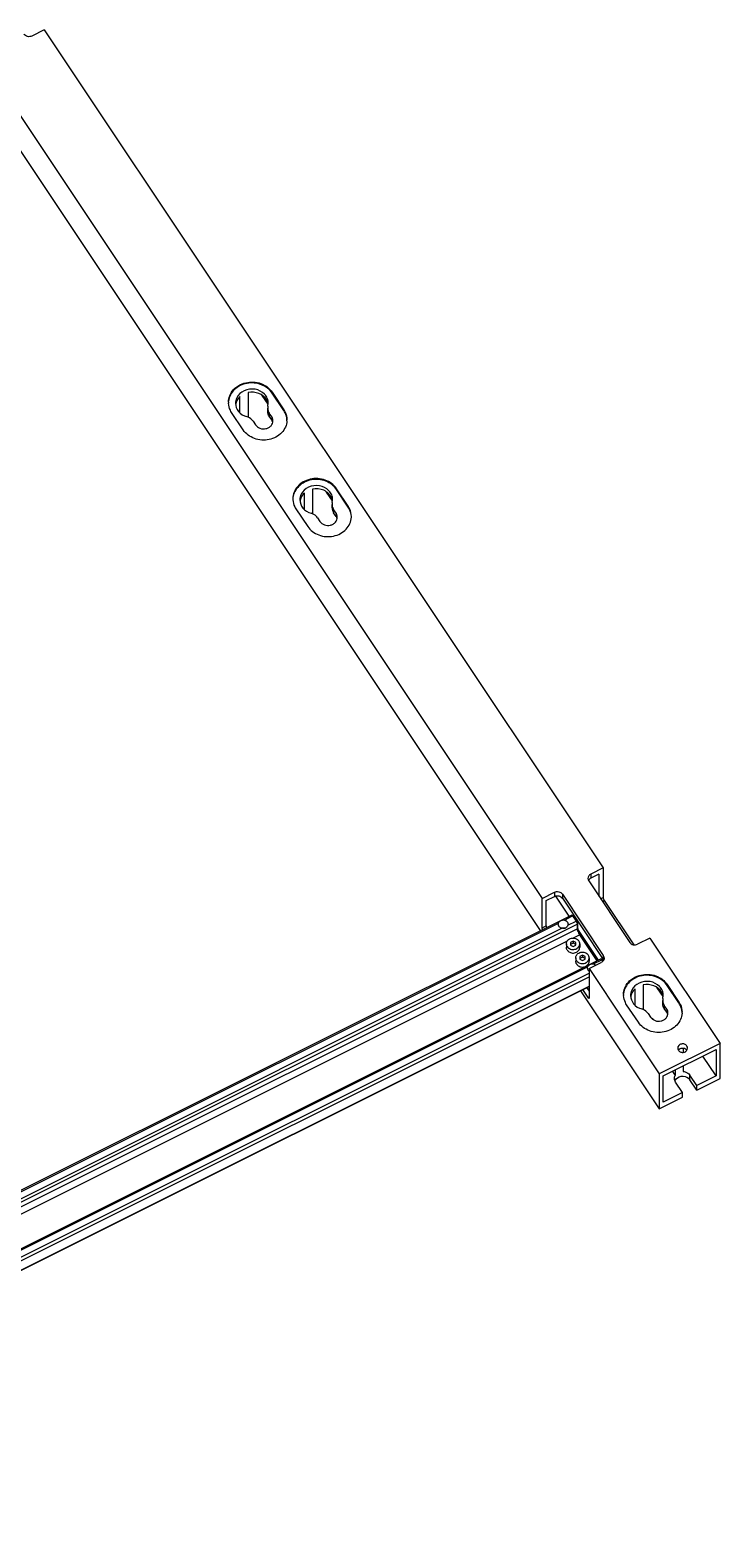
# Model space of a CAD drawing. Header units: millimetres. Extents: x 562 to 17351, y 2396 to 6995.
# Drawn here: x 5829.2 to 5976.6, y 2926.4 to 3246.1 of the extents above; entities that cross this region are included whole.
import ezdxf

# ---------------------------------------------------------------- set-up
doc = ezdxf.new("R2010")
doc.units = ezdxf.units.MM
doc.layers.add('02___PRT_ALL_AXES', color=7, linetype='Continuous')

msp = doc.modelspace()

# ---------------------------------------------------------------- linework, layer by layer
at = {"linetype": 'Continuous'}
for p, q in [((5832.2377, 3246.0674), (5829.6396, 3244.7684)), ((5875.8065, 3168.5809), (5875.8065, 3163.3085)), ((5880.9477, 3168.6724), (5880.9477, 3168.4724)), ((5880.9477, 3168.6724), (5883.4477, 3164.9224)), ((5883.4477, 3164.7224), (5880.9477, 3168.4724)), ((5874.0745, 3164.284), (5874.0745, 3167.7149)), ((5880.0674, 3166.0908), (5878.8347, 3167.9399)), ((5880.0484, 3165.7077), (5879.999, 3165.2794)), ((5879.999, 3164.6044), (5879.999, 3165.2794)), ((5880.0484, 3165.7077), (5880.1169, 3166.3073)), ((5883.4477, 3164.9224), (5883.4477, 3164.7224)), ((5874.7874, 3160.5923), (5872.2874, 3164.3423)), ((5876.8698, 3162.4648), (5877.3855, 3161.6913)), ((5880.3339, 3164.1969), (5880.3339, 3163.5219)), ((5880.8496, 3163.4233), (5880.3339, 3164.1969)), ((5880.8496, 3162.7483), (5880.3339, 3163.5219)), ((5880.8496, 3163.4233), (5880.8496, 3162.7483))]:
    msp.add_line(p, q, dxfattribs=at)
at = {"color": 7, "linetype": 'Continuous'}
for p, q in [((5832.2377, 3246.0674), (5951.6127, 3067.0049)), ((5819.2473, 3239.5722), (5938.6223, 3060.5097)), ((5817.4018, 3234.8405), (5938.2178, 3053.6165)), ((5887.8245, 3143.659), (5887.8245, 3147.0899)), ((5889.5565, 3147.9559), (5889.5565, 3142.6835)), ((5893.8385, 3145.4342), (5892.5715, 3147.3348)), ((5893.7984, 3145.0827), (5893.8669, 3145.6823)), ((5894.6977, 3148.0474), (5894.6977, 3147.8474)), ((5897.1977, 3144.2974), (5894.6977, 3148.0474)), ((5897.1977, 3144.0974), (5894.6977, 3147.8474)), ((5886.0374, 3143.7173), (5888.5374, 3139.9673)), ((5893.7984, 3145.0827), (5893.749, 3144.6544)), ((5893.749, 3143.9794), (5893.749, 3144.6544)), ((5894.0839, 3143.5719), (5894.0839, 3142.8969)), ((5894.5996, 3142.7983), (5894.0839, 3143.5719)), ((5894.5996, 3142.1233), (5894.0839, 3142.8969)), ((5894.5996, 3142.7983), (5894.5996, 3142.1233)), ((5897.1977, 3144.2974), (5897.1977, 3144.0974)), ((5890.6198, 3141.8398), (5891.1355, 3141.0663)), ((5951.6127, 3067.0049), (5949.0146, 3065.7059)), ((5951.6127, 3067.0049), (5951.6127, 3060.6799)), ((5948.5571, 3064.2271), (5957.3071, 3051.1021)), ((5949.0146, 3065.7059), (5949.0146, 3064.8309)), ((5950.7467, 3065.6969), (5949.0146, 3064.8309)), ((5950.7467, 3065.6969), (5950.7467, 3060.9427)), ((5938.6223, 3060.5097), (5941.2204, 3061.8088)), ((5938.6223, 3054.1847), (5938.6223, 3060.5097)), ((5939.4884, 3060.0677), (5941.2204, 3060.9338)), ((5939.4884, 3054.6177), (5939.4884, 3060.0677)), ((5941.2204, 3061.8088), (5941.2204, 3060.9338)), ((5941.4641, 3061.0054), (5944.347, 3056.6811)), ((5942.9279, 3061.4125), (5951.6779, 3048.2875)), ((5942.9279, 3061.4125), (5942.9279, 3060.5375)), ((5942.9279, 3060.5375), (5951.6779, 3047.4125)), ((5951.0946, 3060.4209), (5951.6127, 3060.6799)), ((5951.4696, 3059.8584), (5951.8627, 3060.0549)), ((5951.8627, 3060.0549), (5958.1715, 3050.5917)), ((5705.7594, 2937.3873), (5944.8784, 3056.9468)), ((5943.3568, 3055.877), (5945.102, 3056.7495)), ((5944.8784, 3056.9468), (5944.9148, 3056.946)), ((5945.2249, 3056.831), (5944.9148, 3056.946)), ((5945.3185, 3056.7328), (5945.102, 3056.7495)), ((5945.102, 3056.7495), (5945.852, 3055.6245)), ((5945.2249, 3056.8311), (5945.256, 3056.8098)), ((5945.3185, 3056.7328), (5946.0685, 3055.6078)), ((5707.0389, 2935.468), (5946.102, 3054.9995)), ((5707.5389, 2934.718), (5946.102, 3053.9995)), ((5938.6223, 3054.1847), (5939.4884, 3054.6177)), ((5944.1068, 3054.752), (5945.852, 3055.6245)), ((5946.0685, 3055.6078), (5945.852, 3055.6245)), ((5945.852, 3055.6245), (5945.9477, 3055.462)), ((5946.0685, 3055.6078), (5946.131, 3055.4973)), ((5946.1935, 3055.2953), (5946.102, 3054.9995)), ((5946.102, 3054.9995), (5946.102, 3053.9995)), ((5946.1935, 3054.2953), (5946.102, 3053.9995)), ((5946.131, 3055.4973), (5946.1768, 3055.3829)), ((5946.1935, 3055.2953), (5946.1935, 3054.2953)), ((5946.3378, 3053.6948), (5950.597, 3047.3061)), ((5708.2889, 2933.593), (5944.0169, 3051.457)), ((5945.2204, 3051.3673), (5944.6618, 3051.0881)), ((5944.6618, 3051.0881), (5944.6618, 3050.5295)), ((5945.2204, 3050.9673), (5944.6618, 3050.6881)), ((5944.6618, 3050.5295), (5945.2204, 3050.2502)), ((5945.1739, 3052.0355), (5946.602, 3052.7495)), ((5945.779, 3051.0881), (5945.2204, 3051.3673)), ((5945.2204, 3051.3673), (5945.2204, 3050.9673)), ((5945.779, 3050.6881), (5945.2204, 3050.9673)), ((5945.2204, 3050.2502), (5945.779, 3050.5295)), ((5945.779, 3050.5295), (5945.779, 3051.0881)), ((5946.8185, 3052.7328), (5946.602, 3052.7495)), ((5946.602, 3052.7495), (5950.3225, 3047.1688)), ((5946.8185, 3052.7328), (5950.4765, 3047.2458)), ((5961.6127, 3052.0049), (5959.0146, 3050.7059)), ((5961.6127, 3052.0049), (5976.6127, 3029.5049)), ((5712.0854, 2928.0502), (5951.1284, 3047.5718)), ((5947.2204, 3048.3673), (5946.6618, 3048.0881)), ((5946.6618, 3048.0881), (5946.6618, 3047.5295)), ((5947.2204, 3047.9673), (5946.6618, 3047.6881)), ((5946.6618, 3047.5295), (5947.2204, 3047.2502)), ((5947.779, 3048.0881), (5947.2204, 3048.3673)), ((5947.2204, 3048.3673), (5947.2204, 3047.9673)), ((5947.779, 3047.6881), (5947.2204, 3047.9673)), ((5947.2204, 3047.2502), (5947.779, 3047.5295)), ((5947.779, 3047.5295), (5947.779, 3048.0881)), ((5948.6223, 3045.5097), (5951.2204, 3046.8088)), ((5949.6068, 3046.502), (5951.352, 3047.3745)), ((5951.1284, 3047.5718), (5951.1648, 3047.571)), ((5951.4749, 3047.456), (5951.1648, 3047.571)), ((5951.5685, 3047.3578), (5951.352, 3047.3745)), ((5951.352, 3047.3745), (5951.5726, 3047.0436)), ((5951.4749, 3047.4561), (5951.506, 3047.4348)), ((5951.5685, 3047.3578), (5951.6616, 3047.2181)), ((5951.6779, 3048.2875), (5951.6779, 3047.4125)), ((5716.9695, 2927.9333), (5948.6223, 3043.7597)), ((5948.6223, 3045.5097), (5963.6223, 3023.0097)), ((5948.6223, 3045.5097), (5948.6223, 3039.1847)), ((5717.9695, 2926.4333), (5948.6223, 3041.7597)), ((5717.999, 2926.389), (5948.6223, 3041.7007)), ((5946.7768, 3040.778), (5963.6223, 3015.5097)), ((5947.2393, 3041.0092), (5948.3723, 3039.3097)), ((5948.1054, 3041.4422), (5948.6223, 3040.6668)), ((5948.1429, 3041.461), (5948.6223, 3040.7418)), ((5958.4495, 3037.7215), (5958.4495, 3041.1524)), ((5960.1815, 3042.0184), (5960.1815, 3036.746)), ((5964.4424, 3039.5283), (5963.2097, 3041.3774)), ((5948.6223, 3039.4347), (5948.3723, 3039.3097)), ((5948.6223, 3039.1847), (5948.5959, 3039.1126)), ((5976.6127, 3029.5049), (5963.6223, 3023.0097)), ((5964.4884, 3022.5677), (5975.7467, 3028.1969)), ((5968.7655, 3028.5307), (5968.7655, 3027.6279)), ((5975.7467, 3028.1969), (5975.7467, 3022.5719)), ((5976.6127, 3022.0049), (5976.6127, 3029.5049)), ((5968.7655, 3024.7063), (5968.7655, 3023.5174)), ((5975.7467, 3022.5719), (5972.9342, 3026.7906)), ((5963.6223, 3023.0097), (5963.6223, 3015.5097)), ((5964.4884, 3016.9427), (5964.4884, 3022.5677)), ((5966.439, 3023.5431), (5967.0334, 3022.6514)), ((5967.0334, 3023.8403), (5967.0334, 3022.6514)), ((5968.602, 3018.9995), (5967.102, 3021.2495)), ((5971.6331, 3020.5151), (5970.1331, 3022.7651)), ((5970.1331, 3021.7651), (5970.1331, 3022.7651)), ((5971.6331, 3019.5151), (5970.1331, 3021.7651)), ((5975.7467, 3022.5719), (5971.6331, 3020.5151)), ((5971.6331, 3019.5151), (5976.6127, 3022.0049)), ((5963.6223, 3015.5097), (5968.602, 3017.9995)), ((5968.602, 3018.9995), (5964.4884, 3016.9427)), ((5968.602, 3017.9995), (5968.602, 3018.9995)), ((5971.6331, 3019.5151), (5971.6331, 3020.5151))]:
    msp.add_line(p, q, dxfattribs=at)
at = {"linetype": 'Continuous'}
for centre, radius, start, end in [((5875.3691, 3166.5075), 3.7516, 180.003287, 183.016956), ((5877.4682, 3165.6305), 2.6494, 8.889045, 14.040323), ((5881.8721, 3164.6037), 1.8731, 179.980062, 182.732276), ((5879.484, 3161.8375), 1.6414, 23.795461, 33.70389), ((5879.5482, 3161.8655), 1.5715, 13.076667, 23.804619), ((5879.6106, 3162.557), 1.507, 0.011071, 11.524019), ((5880.3782, 3162.7571), 3.7394, 356.835615, 0.002692)]:
    msp.add_arc(centre, radius, start, end, dxfattribs=at)
at = {"color": 7, "linetype": 'Continuous'}
for centre, radius, start, end in [((5889.1191, 3145.8825), 3.7515, 180.003267, 183.016924), ((5891.1279, 3144.9813), 2.7428, 14.274516, 24.412006), ((5891.2067, 3145.0028), 2.6612, 7.76976, 14.243814), ((5889.5196, 3145.0051), 2.6521, 167.82109, 171.30069), ((5893.234, 3141.2125), 1.6414, 23.795461, 33.70389), ((5893.2982, 3141.2405), 1.5715, 13.076667, 23.804619), ((5893.3606, 3141.932), 1.507, 0.011071, 11.524019), ((5894.1282, 3142.1321), 3.7393, 356.844115, 0.002678), ((5943.0939, 3053.2945), 0.8513, 92.515567, 105.970739), ((5943.0954, 3053.2797), 0.8661, 84.789781, 92.569345), ((5950.8281, 3055.3653), 4.7967, 201.867417, 207.655197), ((5950.7087, 3055.2919), 4.6569, 207.536498, 211.883991), ((5950.0422, 3054.8801), 3.8734, 211.919825, 213.667596), ((5950.7475, 3047.8323), 1.1225, 314.840592, 318.413416), ((5950.8232, 3046.8426), 1.0274, 27.733224, 33.692943)]:
    msp.add_arc(centre, radius, start, end, dxfattribs=at)
at = {"linetype": 'Continuous'}
for points, knots in [([(5829.6396, 3244.7684), (5829.355, 3244.6261), (5828.6835, 3244.5447), (5828.1006, 3244.9119), (5827.9321, 3245.1646)], [0, 0, 0, 0, 0.51161741, 1, 1, 1, 1]), ([(5871.6175, 3166.5073), (5871.6175, 3166.9796), (5871.805, 3167.9482), (5872.6031, 3169.2175), (5873.8192, 3170.1885), (5875.8135, 3170.9597), (5878.5677, 3170.8325), (5880.3866, 3169.514), (5880.9477, 3168.6724)], [0, 0, 0, 0, 0.11565564, 0.23499568, 0.35995321, 0.49005656, 0.75229482, 1, 1, 1, 1]), ([(5880.9477, 3168.4724), (5880.4092, 3169.28), (5878.6896, 3170.5634), (5876.0584, 3170.7734), (5874.1022, 3170.1316), (5872.8645, 3169.2757), (5871.9855, 3168.1229), (5871.7, 3167.2132), (5871.6449, 3166.7599)], [0, 0, 0, 0, 0.24653851, 0.50779566, 0.63809011, 0.76380072, 0.88403199, 1, 1, 1, 1]), ([(5880.1173, 3166.3073), (5880.1174, 3166.6548), (5879.9716, 3167.3687), (5879.1414, 3168.6148), (5877.3057, 3169.5151), (5874.927, 3169.2333), (5873.6974, 3168.1241), (5873.3829, 3167.465)], [0, 0, 0, 0, 0.11655664, 0.23706959, 0.49198153, 0.75502911, 1, 1, 1, 1]), ([(5879.7396, 3167.0023), (5879.3774, 3167.6212), (5878.1238, 3168.6222), (5876.5545, 3168.7352), (5875.8065, 3168.5809)], [0, 0, 0, 0, 0.48425247, 1, 1, 1, 1]), ([(5872.2874, 3164.3423), (5872.1888, 3164.4902), (5871.8388, 3165.0936), (5871.65, 3165.7916), (5871.6227, 3166.3101)], [0, 0, 0, 0, 0.25508366, 1, 1, 1, 1]), ([(5873.1176, 3166.3073), (5873.1178, 3165.6782), (5873.6394, 3164.34), (5874.8459, 3163.6254), (5875.5017, 3163.4344)], [0, 0, 0, 0, 0.47944173, 1, 1, 1, 1]), ([(5883.4477, 3164.9224), (5883.5556, 3164.7604), (5883.9345, 3164.0989), (5884.1175, 3163.3243), (5884.1175, 3162.7573)], [0, 0, 0, 0, 0.25553988, 1, 1, 1, 1]), ([(5876.8698, 3162.4648), (5876.7937, 3162.579), (5876.4348, 3163.0192), (5875.913, 3163.3146), (5875.5017, 3163.4344)], [0, 0, 0, 0, 0.24261174, 1, 1, 1, 1]), ([(5877.3855, 3161.6913), (5877.6099, 3161.3546), (5878.3375, 3160.8274), (5879.4392, 3160.7755), (5880.2369, 3161.0863), (5880.8684, 3161.5825), (5881.1175, 3162.1798), (5881.1175, 3162.5573)], [0, 0, 0, 0, 0.24869238, 0.51195581, 0.64256657, 0.76800981, 1, 1, 1, 1]), ([(5884.1123, 3162.7551), (5884.0849, 3163.2736), (5883.8959, 3163.9713), (5883.5462, 3164.5746), (5883.4477, 3164.7224)], [0, 0, 0, 0, 0.74504725, 1, 1, 1, 1])]:
    msp.add_open_spline(points, degree=3, knots=knots, dxfattribs=at)
for points in [[(5873.3829, 3167.465), (5873.2124, 3167.1077), (5873.1174, 3166.7032), (5873.1176, 3166.3073)], [(5873.4265, 3166.8775), (5873.2861, 3166.6079), (5873.1885, 3166.3111), (5873.1448, 3166.0103)], [(5874.0745, 3167.7149), (5873.8142, 3167.4765), (5873.5895, 3167.1905), (5873.4265, 3166.8775)], [(5880.0384, 3166.2732), (5879.9747, 3166.528), (5879.8723, 3166.7756), (5879.7396, 3167.0023)], [(5879.999, 3165.2794), (5879.9989, 3165.069), (5880.0355, 3164.8558), (5880.1045, 3164.657)], [(5880.3339, 3163.5219), (5880.1403, 3163.8122), (5880.0178, 3164.1659), (5880.0011, 3164.5145)], [(5880.1045, 3164.657), (5880.1607, 3164.4951), (5880.2388, 3164.3395), (5880.3339, 3164.1969)], [(5881.0871, 3162.8581), (5881.0463, 3163.0583), (5880.9629, 3163.2533), (5880.8496, 3163.4233)]]:
    msp.add_open_spline(points, degree=3, dxfattribs=at)
at = {"color": 7, "linetype": 'Continuous'}
for points, knots in [([(5884.1118, 3162.5507), (5884.0862, 3162.0864), (5883.8526, 3161.1436), (5883.0155, 3159.9272), (5881.7881, 3159.009), (5879.8099, 3158.2976), (5877.1116, 3158.4634), (5875.3382, 3159.7661), (5874.7874, 3160.5923)], [0, 0, 0, 0, 0.11576306, 0.23549866, 0.36080742, 0.49101129, 0.75282248, 1, 1, 1, 1]), ([(5894.6977, 3148.0474), (5894.1365, 3148.889), (5892.3177, 3150.2075), (5889.5635, 3150.3347), (5887.5692, 3149.5635), (5886.3531, 3148.5924), (5885.555, 3147.3232), (5885.3675, 3146.3546), (5885.3675, 3145.8823)], [0, 0, 0, 0, 0.24770621, 0.5099451, 0.64004793, 0.76500504, 0.88434469, 1, 1, 1, 1]), ([(5894.6977, 3147.8474), (5894.1592, 3148.655), (5892.4396, 3149.9384), (5889.8084, 3150.1484), (5887.8522, 3149.5066), (5886.6145, 3148.6507), (5885.7355, 3147.4979), (5885.45, 3146.5882), (5885.3949, 3146.1349)], [0, 0, 0, 0, 0.24653851, 0.50779566, 0.63809011, 0.76380072, 0.88403199, 1, 1, 1, 1]), ([(5885.3727, 3145.6851), (5885.4, 3145.1666), (5885.5888, 3144.4686), (5885.9388, 3143.8652), (5886.0374, 3143.7173)], [0, 0, 0, 0, 0.74491588, 1, 1, 1, 1]), ([(5886.8676, 3145.6823), (5886.8678, 3145.0532), (5887.3894, 3143.715), (5888.5959, 3143.0004), (5889.2517, 3142.8094)], [0, 0, 0, 0, 0.47944173, 1, 1, 1, 1]), ([(5893.8673, 3145.6823), (5893.8674, 3146.0298), (5893.7216, 3146.7437), (5892.8914, 3147.9898), (5891.0557, 3148.8901), (5888.677, 3148.6083), (5887.4474, 3147.4991), (5887.1329, 3146.84)], [0, 0, 0, 0, 0.11655664, 0.23706959, 0.49198153, 0.75502911, 1, 1, 1, 1]), ([(5893.6255, 3146.1149), (5893.3124, 3146.8054), (5892.0357, 3147.9729), (5890.3549, 3148.1206), (5889.5565, 3147.9559)], [0, 0, 0, 0, 0.48187108, 1, 1, 1, 1]), ([(5890.6198, 3141.8398), (5890.5437, 3141.954), (5890.1848, 3142.3942), (5889.663, 3142.6896), (5889.2517, 3142.8094)], [0, 0, 0, 0, 0.24261174, 1, 1, 1, 1]), ([(5897.8675, 3142.1323), (5897.8675, 3142.6993), (5897.6845, 3143.4739), (5897.3056, 3144.1354), (5897.1977, 3144.2974)], [0, 0, 0, 0, 0.74445986, 1, 1, 1, 1]), ([(5897.8623, 3142.1301), (5897.8349, 3142.6486), (5897.6459, 3143.3463), (5897.2962, 3143.9496), (5897.1977, 3144.0974)], [0, 0, 0, 0, 0.74504725, 1, 1, 1, 1]), ([(5888.5374, 3139.9673), (5889.0882, 3139.141), (5890.8617, 3137.8383), (5893.5603, 3137.6726), (5895.5384, 3138.3842), (5896.7658, 3139.3025), (5897.6028, 3140.519), (5897.8363, 3141.4619), (5897.8619, 3141.9263)], [0, 0, 0, 0, 0.24718032, 0.5089923, 0.63919567, 0.76450324, 0.88423752, 1, 1, 1, 1]), ([(5891.1355, 3141.0663), (5891.3599, 3140.7296), (5892.0875, 3140.2024), (5893.1892, 3140.1505), (5893.9869, 3140.4613), (5894.6184, 3140.9575), (5894.8675, 3141.5548), (5894.8675, 3141.9323)], [0, 0, 0, 0, 0.24869238, 0.51195581, 0.64256657, 0.76800981, 1, 1, 1, 1]), ([(5949.0146, 3065.7059), (5948.8341, 3065.6156), (5948.5168, 3065.3546), (5948.3897, 3064.9572), (5948.3897, 3064.7684)], [0, 0, 0, 0, 0.51664078, 1, 1, 1, 1]), ([(5941.2204, 3061.8088), (5941.505, 3061.9511), (5942.1765, 3062.0324), (5942.7594, 3061.6653), (5942.9279, 3061.4125)], [0, 0, 0, 0, 0.51161741, 1, 1, 1, 1]), ([(5941.2204, 3060.9338), (5941.505, 3061.0761), (5942.1765, 3061.1574), (5942.7594, 3060.7903), (5942.9279, 3060.5375)], [0, 0, 0, 0, 0.51161741, 1, 1, 1, 1]), ([(5951.6127, 3060.6799), (5951.6127, 3060.5813), (5951.692, 3060.362), (5951.7921, 3060.1608), (5951.8627, 3060.0549)], [0, 0, 0, 0, 0.43654035, 1, 1, 1, 1]), ([(5944.9148, 3056.946), (5944.9218, 3056.9434), (5944.9566, 3056.9253), (5944.9849, 3056.8973), (5945.0063, 3056.874)], [0, 0, 0, 0, 0.18980371, 1, 1, 1, 1]), ([(5938.7086, 3053.8663), (5938.6956, 3053.8972), (5938.6564, 3053.9996), (5938.6223, 3054.108), (5938.6223, 3054.1847)], [0, 0, 0, 0, 0.30405235, 1, 1, 1, 1]), ([(5939.4884, 3054.6177), (5939.4884, 3054.5993), (5939.4987, 3054.5021), (5939.5307, 3054.4089), (5939.5598, 3054.3355)], [0, 0, 0, 0, 0.18933976, 1, 1, 1, 1]), ([(5942.6965, 3054.1654), (5942.7239, 3054.1757), (5942.8362, 3054.2129), (5942.9543, 3054.2321), (5943.0431, 3054.2361)], [0, 0, 0, 0, 0.24831997, 1, 1, 1, 1]), ([(5943.0431, 3054.2361), (5943.1307, 3054.2401), (5943.3063, 3054.2281), (5943.4746, 3054.1763), (5943.5536, 3054.141)], [0, 0, 0, 0, 0.50340501, 1, 1, 1, 1]), ([(5943.174, 3054.1422), (5943.1932, 3054.1405), (5943.2688, 3054.131), (5943.3432, 3054.1114), (5943.3965, 3054.0911)], [0, 0, 0, 0, 0.2519309, 1, 1, 1, 1]), ([(5945.9477, 3055.462), (5945.9628, 3055.433), (5946.0162, 3055.3239), (5946.061, 3055.2099), (5946.083, 3055.1238)], [0, 0, 0, 0, 0.26880649, 1, 1, 1, 1]), ([(5946.102, 3053.9995), (5946.102, 3053.8619), (5946.1943, 3053.5408), (5946.3232, 3053.242), (5946.4107, 3053.0745)], [0, 0, 0, 0, 0.42144496, 1, 1, 1, 1]), ([(5946.1935, 3054.2953), (5946.1935, 3054.2734), (5946.1991, 3054.1686), (5946.2205, 3054.0653), (5946.241, 3053.9849)], [0, 0, 0, 0, 0.20861436, 1, 1, 1, 1]), ([(5946.241, 3053.9849), (5946.2492, 3053.9531), (5946.2875, 3053.8155), (5946.3357, 3053.6808), (5946.3766, 3053.5787)], [0, 0, 0, 0, 0.22988505, 1, 1, 1, 1]), ([(5957.3071, 3051.1021), (5957.4756, 3050.8494), (5958.0585, 3050.4822), (5958.73, 3050.5636), (5959.0146, 3050.7059)], [0, 0, 0, 0, 0.48838259, 1, 1, 1, 1]), ([(5951.1648, 3047.571), (5951.1718, 3047.5684), (5951.2066, 3047.5503), (5951.2349, 3047.5223), (5951.2563, 3047.499)], [0, 0, 0, 0, 0.18980371, 1, 1, 1, 1]), ([(5948.5959, 3039.1126), (5948.5664, 3039.0974), (5948.4609, 3039.1799), (5948.4106, 3039.2523), (5948.3723, 3039.3097)], [0, 0, 0, 0, 0.32450668, 1, 1, 1, 1]), ([(5967.2292, 3021.9299), (5967.586, 3022.3327), (5968.7354, 3022.7703), (5969.8388, 3022.2064), (5970.1331, 3021.7651)], [0, 0, 0, 0, 0.50360057, 1, 1, 1, 1]), ([(5968.7655, 3023.5174), (5968.9044, 3023.5072), (5969.4269, 3023.4166), (5969.9163, 3023.0903), (5970.1331, 3022.7651)], [0, 0, 0, 0, 0.26267449, 1, 1, 1, 1])]:
    msp.add_open_spline(points, degree=3, knots=knots, dxfattribs=at)
for points in [[(5887.1329, 3146.84), (5886.9624, 3146.4827), (5886.8674, 3146.0782), (5886.8676, 3145.6823)], [(5887.2487, 3146.3828), (5887.1001, 3146.1303), (5886.989, 3145.851), (5886.9272, 3145.5646)], [(5887.8245, 3147.0899), (5887.6003, 3146.8846), (5887.4028, 3146.6448), (5887.2487, 3146.3828)], [(5893.749, 3144.6544), (5893.7489, 3144.444), (5893.7855, 3144.2308), (5893.8545, 3144.0319)], [(5893.749, 3143.9794), (5893.7489, 3143.7754), (5893.7833, 3143.5689), (5893.8482, 3143.3755)], [(5893.8482, 3143.3755), (5893.9048, 3143.2069), (5893.9852, 3143.0448), (5894.0839, 3142.8969)], [(5893.8545, 3144.0319), (5893.9107, 3143.8701), (5893.9888, 3143.7145), (5894.0839, 3143.5719)], [(5894.8371, 3142.2331), (5894.7963, 3142.4333), (5894.7129, 3142.6283), (5894.5996, 3142.7983)], [(5948.3897, 3064.7684), (5948.3896, 3064.5795), (5948.4523, 3064.3842), (5948.5571, 3064.2271)], [(5949.0146, 3064.8309), (5948.8007, 3064.7239), (5948.6069, 3064.5461), (5948.4976, 3064.3334)], [(5945.0063, 3056.874), (5945.0418, 3056.8355), (5945.073, 3056.7931), (5945.102, 3056.7495)], [(5945.256, 3056.8098), (5945.2803, 3056.7873), (5945.3002, 3056.7603), (5945.3185, 3056.7328)], [(5946.083, 3055.1238), (5946.0933, 3055.0832), (5946.102, 3055.0414), (5946.102, 3054.9995)], [(5946.1768, 3055.3829), (5946.1855, 3055.3545), (5946.1935, 3055.325), (5946.1935, 3055.2953)], [(5946.4107, 3053.0745), (5946.4689, 3052.9631), (5946.5323, 3052.8541), (5946.602, 3052.7495)], [(5951.539, 3047.0364), (5951.4465, 3046.9443), (5951.3372, 3046.8671), (5951.2204, 3046.8088)], [(5951.2563, 3047.499), (5951.2918, 3047.4605), (5951.323, 3047.4181), (5951.352, 3047.3745)], [(5951.506, 3047.4348), (5951.5303, 3047.4123), (5951.5502, 3047.3853), (5951.5685, 3047.3578)], [(5951.8454, 3047.7463), (5951.8453, 3047.5103), (5951.7437, 3047.2638), (5951.5871, 3047.0873)], [(5951.6779, 3048.2875), (5951.7827, 3048.1304), (5951.8455, 3047.9351), (5951.8454, 3047.7463)], [(5967.6912, 3028.0602), (5967.7472, 3028.1509), (5967.8206, 3028.2325), (5967.9038, 3028.2992)], [(5967.9038, 3028.2992), (5968.0215, 3028.3938), (5968.1631, 3028.4627), (5968.309, 3028.5015)], [(5968.309, 3028.5015), (5968.6019, 3028.5794), (5968.9499, 3028.5375), (5969.2105, 3028.3827)], [(5969.2105, 3028.3827), (5969.3346, 3028.309), (5969.4468, 3028.2071), (5969.5269, 3028.087)], [(5966.8675, 3022.0073), (5966.8675, 3022.229), (5966.9278, 3022.4565), (5967.0334, 3022.6514)], [(5967.102, 3021.2495), (5966.9553, 3021.4695), (5966.8675, 3021.7429), (5966.8675, 3022.0073)], [(5966.9684, 3021.5143), (5967.0306, 3021.6656), (5967.1207, 3021.8075), (5967.2292, 3021.9299)]]:
    msp.add_open_spline(points, degree=3, dxfattribs=at)
at = {"layer": '02___PRT_ALL_AXES', "color": 7, "linetype": 'Continuous'}
for p, q in [((5705.9139, 2937.1555), (5942.084, 3055.2406)), ((5706.6639, 2936.0305), (5942.834, 3054.1156)), ((5942.0454, 3054.9963), (5942.084, 3055.2406)), ((5944.1454, 3054.9963), (5944.1068, 3054.752)), ((5943.8004, 3050.8088), (5943.8004, 3050.0588)), ((5946.6404, 3050.8088), (5946.6404, 3050.0588)), ((5945.8004, 3047.8088), (5945.8004, 3047.0588)), ((5948.6404, 3047.8088), (5948.6404, 3047.0588)), ((5712.4035, 2927.9003), (5948.334, 3045.8656)), ((5716.5945, 2928.4958), (5948.6223, 3044.5097)), ((5948.2954, 3045.6213), (5948.334, 3045.8656)), ((5965.3227, 3042.1099), (5967.8227, 3038.3599)), ((5965.3227, 3042.1099), (5965.3227, 3041.9099)), ((5967.8227, 3038.1599), (5965.3227, 3041.9099)), ((5959.1624, 3034.0298), (5956.6624, 3037.7798)), ((5964.4234, 3039.1452), (5964.374, 3038.7169)), ((5964.374, 3038.0419), (5964.374, 3038.7169)), ((5964.4234, 3039.1452), (5964.4919, 3039.7448)), ((5965.2246, 3036.8608), (5964.7089, 3037.6344)), ((5964.7089, 3037.6344), (5964.7089, 3036.9594)), ((5965.2246, 3036.1858), (5964.7089, 3036.9594)), ((5967.8227, 3038.3599), (5967.8227, 3038.1599)), ((5961.2448, 3035.9023), (5961.7605, 3035.1288)), ((5965.2246, 3036.8608), (5965.2246, 3036.1858))]:
    msp.add_line(p, q, dxfattribs=at)
for centre, radius, start, end in [((5949.0873, 3045.6214), 0.7919, 180.01338, 191.500579), ((5959.7441, 3039.945), 3.7516, 180.003287, 183.016956), ((5966.2471, 3038.0412), 1.8731, 179.980062, 182.732276), ((5961.8432, 3039.068), 2.6494, 8.889018, 14.040329), ((5961.1677, 3033.2423), 1.89, 42.425977, 54.018742), ((5963.859, 3035.275), 1.6414, 23.795461, 33.70389), ((5963.9232, 3035.303), 1.5715, 13.076667, 23.804619), ((5963.9856, 3035.9945), 1.507, 0.011071, 11.524019), ((5964.7532, 3036.1946), 3.7394, 356.835615, 0.002692)]:
    msp.add_arc(centre, radius, start, end, dxfattribs=at)
for points in [[(5942.1861, 3054.5416), (5942.0981, 3054.6736), (5942.0454, 3054.8376), (5942.0454, 3054.9963)], [(5944.0047, 3055.4509), (5944.0927, 3055.3189), (5944.1455, 3055.1549), (5944.1454, 3054.9963)], [(5948.4361, 3045.1666), (5948.3765, 3045.2559), (5948.3327, 3045.3583), (5948.3113, 3045.4636)], [(5948.6208, 3044.9632), (5948.5502, 3045.0215), (5948.4869, 3045.0904), (5948.4361, 3045.1666)], [(5949.6068, 3046.502), (5949.7877, 3046.4617), (5949.9654, 3046.3751), (5950.103, 3046.2509)], [(5957.7579, 3040.9025), (5957.5874, 3040.5452), (5957.4924, 3040.1407), (5957.4926, 3039.7448)], [(5957.8015, 3040.315), (5957.6611, 3040.0454), (5957.5635, 3039.7486), (5957.5198, 3039.4478)], [(5958.4495, 3041.1524), (5958.1892, 3040.914), (5957.9645, 3040.628), (5957.8015, 3040.315)], [(5964.4134, 3039.7107), (5964.3497, 3039.9655), (5964.2473, 3040.2131), (5964.1146, 3040.4398)], [(5964.374, 3038.7169), (5964.3739, 3038.5065), (5964.4105, 3038.2933), (5964.4795, 3038.0945)], [(5964.7089, 3036.9594), (5964.5153, 3037.2497), (5964.3928, 3037.6034), (5964.3761, 3037.952)], [(5964.4795, 3038.0945), (5964.5357, 3037.9326), (5964.6138, 3037.777), (5964.7089, 3037.6344)], [(5962.2781, 3034.7716), (5962.1783, 3034.8442), (5962.0711, 3034.9075), (5961.9598, 3034.9608)], [(5965.4621, 3036.2956), (5965.4213, 3036.4958), (5965.3379, 3036.6908), (5965.2246, 3036.8608)], [(5967.5675, 3028.5073), (5967.5675, 3028.3487), (5967.6202, 3028.1847), (5967.7082, 3028.0527)], [(5969.6676, 3028.5073), (5969.6676, 3028.666), (5969.6149, 3028.83), (5969.5269, 3028.962)]]:
    msp.add_open_spline(points, degree=3, dxfattribs=at)
for points, knots in [([(5942.084, 3055.2406), (5942.1548, 3055.4603), (5942.5822, 3055.8044), (5943.0967, 3055.9348), (5943.3568, 3055.877)], [0, 0, 0, 0, 0.46426495, 1, 1, 1, 1]), ([(5942.834, 3054.1156), (5942.7672, 3054.1304), (5942.5171, 3054.2085), (5942.2934, 3054.3806), (5942.1861, 3054.5416)], [0, 0, 0, 0, 0.26130852, 1, 1, 1, 1]), ([(5944.1068, 3054.752), (5944.0284, 3054.5086), (5943.6692, 3054.028), (5943.0903, 3054.0585), (5942.834, 3054.1156)], [0, 0, 0, 0, 0.49339241, 1, 1, 1, 1]), ([(5943.3568, 3055.877), (5943.4236, 3055.8621), (5943.6737, 3055.784), (5943.8974, 3055.6119), (5944.0047, 3055.4509)], [0, 0, 0, 0, 0.26130852, 1, 1, 1, 1]), ([(5943.8004, 3050.8088), (5943.8004, 3050.8758), (5943.8132, 3051.0109), (5943.8703, 3051.2074), (5943.9637, 3051.393), (5944.1343, 3051.6214), (5944.4256, 3051.8543), (5944.8511, 3052.0187), (5945.3137, 3052.0577), (5945.767, 3051.9673), (5946.1651, 3051.7563), (5946.3713, 3051.542), (5946.4502, 3051.4236)], [0, 0, 0, 0, 0.05744116, 0.11538051, 0.17425145, 0.23437151, 0.35848231, 0.48770446, 0.61961021, 0.75082069, 0.87819904, 1, 1, 1, 1]), ([(5943.9907, 3050.1939), (5943.9299, 3050.2851), (5943.8338, 3050.4833), (5943.8004, 3050.7014), (5943.8004, 3050.8088)], [0, 0, 0, 0, 0.50525533, 1, 1, 1, 1]), ([(5943.9907, 3049.4439), (5943.9299, 3049.5351), (5943.8338, 3049.7333), (5943.8004, 3049.9514), (5943.8004, 3050.0588)], [0, 0, 0, 0, 0.50525533, 1, 1, 1, 1]), ([(5943.9907, 3050.1939), (5944.0695, 3050.0755), (5944.2757, 3049.8612), (5944.6739, 3049.6502), (5945.1272, 3049.5598), (5945.5897, 3049.5988), (5946.0152, 3049.7632), (5946.3065, 3049.9962), (5946.4772, 3050.2246), (5946.5705, 3050.4102), (5946.6276, 3050.6066), (5946.6404, 3050.7417), (5946.6404, 3050.8088)], [0, 0, 0, 0, 0.12180096, 0.24917931, 0.38038979, 0.51229554, 0.64151769, 0.76562849, 0.82574855, 0.88461949, 0.94255884, 1, 1, 1, 1]), ([(5944.1769, 3049.2247), (5944.2747, 3049.1329), (5944.5035, 3048.9759), (5944.9003, 3048.842), (5945.3245, 3048.814), (5945.7398, 3048.8946), (5946.111, 3049.0774), (5946.4057, 3049.3484), (5946.5962, 3049.6851), (5946.6404, 3049.936), (5946.6404, 3050.0588)], [0, 0, 0, 0, 0.12519237, 0.25475518, 0.38646432, 0.51746271, 0.64510058, 0.76774868, 0.88543016, 1, 1, 1, 1]), ([(5946.6404, 3050.8088), (5946.6404, 3050.9161), (5946.607, 3051.1342), (5946.511, 3051.3324), (5946.4502, 3051.4236)], [0, 0, 0, 0, 0.49474467, 1, 1, 1, 1]), ([(5943.9907, 3049.4439), (5944.0038, 3049.4241), (5944.0594, 3049.3459), (5944.1242, 3049.2742), (5944.1769, 3049.2247)], [0, 0, 0, 0, 0.24716996, 1, 1, 1, 1]), ([(5945.8004, 3047.8088), (5945.8004, 3047.8758), (5945.8132, 3048.0109), (5945.8703, 3048.2074), (5945.9637, 3048.393), (5946.1343, 3048.6214), (5946.4256, 3048.8543), (5946.8511, 3049.0187), (5947.3137, 3049.0577), (5947.767, 3048.9673), (5948.1651, 3048.7563), (5948.3713, 3048.542), (5948.4502, 3048.4236)], [0, 0, 0, 0, 0.05744116, 0.11538051, 0.17425145, 0.23437151, 0.35848231, 0.48770446, 0.61961021, 0.75082069, 0.87819904, 1, 1, 1, 1]), ([(5945.9907, 3047.1939), (5945.9299, 3047.2851), (5945.8338, 3047.4833), (5945.8004, 3047.7014), (5945.8004, 3047.8088)], [0, 0, 0, 0, 0.50525533, 1, 1, 1, 1]), ([(5945.9907, 3046.4439), (5945.9299, 3046.5351), (5945.8338, 3046.7333), (5945.8004, 3046.9514), (5945.8004, 3047.0588)], [0, 0, 0, 0, 0.50525533, 1, 1, 1, 1]), ([(5945.9907, 3047.1939), (5946.0695, 3047.0755), (5946.2757, 3046.8612), (5946.6739, 3046.6502), (5947.1272, 3046.5598), (5947.5897, 3046.5988), (5948.0152, 3046.7632), (5948.3065, 3046.9962), (5948.4772, 3047.2246), (5948.5705, 3047.4102), (5948.6276, 3047.6066), (5948.6404, 3047.7417), (5948.6404, 3047.8088)], [0, 0, 0, 0, 0.12180096, 0.24917931, 0.38038979, 0.51229554, 0.64151769, 0.76562849, 0.82574855, 0.88461949, 0.94255884, 1, 1, 1, 1]), ([(5946.1769, 3046.2247), (5946.2747, 3046.1329), (5946.5035, 3045.9759), (5946.9003, 3045.842), (5947.3245, 3045.814), (5947.7398, 3045.8946), (5948.111, 3046.0774), (5948.4057, 3046.3484), (5948.5962, 3046.6851), (5948.6404, 3046.936), (5948.6404, 3047.0588)], [0, 0, 0, 0, 0.12519237, 0.25475518, 0.38646432, 0.51746271, 0.64510058, 0.76774868, 0.88543016, 1, 1, 1, 1]), ([(5948.334, 3045.8656), (5948.4048, 3046.0853), (5948.8322, 3046.4294), (5949.3467, 3046.5598), (5949.6068, 3046.502)], [0, 0, 0, 0, 0.46426495, 1, 1, 1, 1]), ([(5948.6404, 3047.8088), (5948.6404, 3047.9161), (5948.607, 3048.1342), (5948.511, 3048.3324), (5948.4502, 3048.4236)], [0, 0, 0, 0, 0.49474467, 1, 1, 1, 1]), ([(5945.9907, 3046.4439), (5946.0038, 3046.4241), (5946.0594, 3046.3459), (5946.1242, 3046.2742), (5946.1769, 3046.2247)], [0, 0, 0, 0, 0.24716996, 1, 1, 1, 1]), ([(5955.9925, 3039.9448), (5955.9925, 3040.4171), (5956.18, 3041.3857), (5956.9781, 3042.655), (5958.1942, 3043.626), (5960.1885, 3044.3972), (5962.9427, 3044.27), (5964.7616, 3042.9515), (5965.3227, 3042.1099)], [0, 0, 0, 0, 0.11565564, 0.23499568, 0.35995321, 0.49005656, 0.75229482, 1, 1, 1, 1]), ([(5965.3227, 3041.9099), (5964.7842, 3042.7175), (5963.0646, 3044.0009), (5960.4334, 3044.2109), (5958.4772, 3043.5691), (5957.2395, 3042.7132), (5956.3605, 3041.5604), (5956.075, 3040.6507), (5956.0199, 3040.1974)], [0, 0, 0, 0, 0.24653851, 0.50779566, 0.63809011, 0.76380072, 0.88403199, 1, 1, 1, 1]), ([(5964.4923, 3039.7448), (5964.4924, 3040.0923), (5964.3466, 3040.8062), (5963.5164, 3042.0523), (5961.6807, 3042.9526), (5959.302, 3042.6708), (5958.0724, 3041.5616), (5957.7579, 3040.9025)], [0, 0, 0, 0, 0.11655664, 0.23706959, 0.49198153, 0.75502911, 1, 1, 1, 1]), ([(5964.1146, 3040.4398), (5963.7524, 3041.0587), (5962.4988, 3042.0597), (5960.9295, 3042.1727), (5960.1815, 3042.0184)], [0, 0, 0, 0, 0.48425244, 1, 1, 1, 1]), ([(5956.6624, 3037.7798), (5956.5638, 3037.9277), (5956.2138, 3038.5311), (5956.025, 3039.2291), (5955.9977, 3039.7476)], [0, 0, 0, 0, 0.25508366, 1, 1, 1, 1]), ([(5957.4926, 3039.7448), (5957.4928, 3039.1157), (5958.0144, 3037.7775), (5959.2209, 3037.0629), (5959.8767, 3036.8719)], [0, 0, 0, 0, 0.47944173, 1, 1, 1, 1]), ([(5967.8227, 3038.3599), (5967.9306, 3038.1979), (5968.3095, 3037.5364), (5968.4925, 3036.7618), (5968.4925, 3036.1948)], [0, 0, 0, 0, 0.25553988, 1, 1, 1, 1]), ([(5968.4873, 3036.1926), (5968.4599, 3036.7111), (5968.2709, 3037.4088), (5967.9212, 3038.0121), (5967.8227, 3038.1599)], [0, 0, 0, 0, 0.74504725, 1, 1, 1, 1]), ([(5968.4868, 3035.9882), (5968.4612, 3035.5239), (5968.2276, 3034.5811), (5967.3905, 3033.3647), (5966.1631, 3032.4465), (5964.1849, 3031.7351), (5961.4866, 3031.9009), (5959.7132, 3033.2036), (5959.1624, 3034.0298)], [0, 0, 0, 0, 0.11576306, 0.23549866, 0.36080742, 0.49101129, 0.75282248, 1, 1, 1, 1]), ([(5961.2448, 3035.9023), (5961.1687, 3036.0165), (5960.8098, 3036.4567), (5960.288, 3036.7521), (5959.8767, 3036.8719)], [0, 0, 0, 0, 0.24261174, 1, 1, 1, 1]), ([(5961.7605, 3035.1288), (5961.9849, 3034.7921), (5962.7125, 3034.2649), (5963.8142, 3034.213), (5964.6119, 3034.5238), (5965.2434, 3035.02), (5965.4925, 3035.6173), (5965.4925, 3035.9948)], [0, 0, 0, 0, 0.24869238, 0.51195581, 0.64256657, 0.76800981, 1, 1, 1, 1]), ([(5969.5269, 3028.962), (5969.409, 3029.1388), (5969.026, 3029.4154), (5968.3422, 3029.4484), (5967.7438, 3029.1284), (5967.5675, 3028.7055), (5967.5675, 3028.5073)], [0, 0, 0, 0, 0.2494945, 0.5135215, 0.76731349, 1, 1, 1, 1]), ([(5967.7082, 3028.0527), (5967.8261, 3027.8759), (5968.2091, 3027.5993), (5968.8928, 3027.5663), (5969.4912, 3027.8862), (5969.6675, 3028.3092), (5969.6676, 3028.5073)], [0, 0, 0, 0, 0.2494945, 0.5135215, 0.76731349, 1, 1, 1, 1])]:
    msp.add_open_spline(points, degree=3, knots=knots, dxfattribs=at)

doc.saveas('drawing.dxf')
